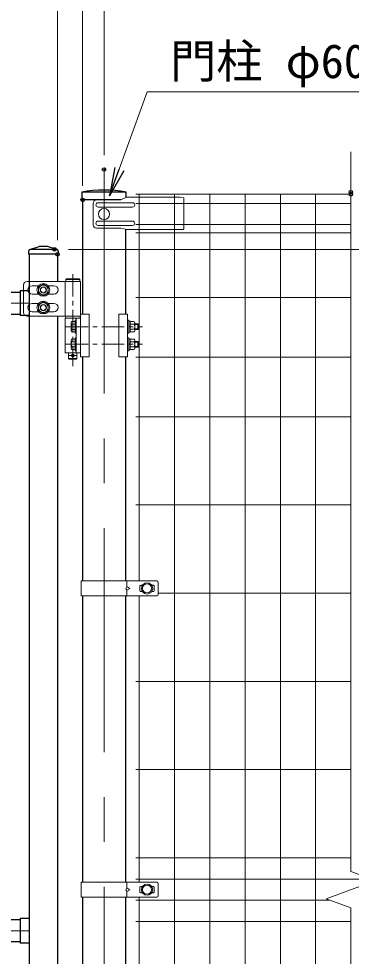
# Model space of a CAD drawing. Units: millimetres, scale not verified. Extents: x -4200 to 4200, y -2970 to 2970.
# Drawn here: x 2121 to 2593, y 314 to 1642 of the extents above; entities that cross this region are included whole.
import ezdxf
from ezdxf.enums import TextEntityAlignment as Align

# ---------------------------------------------------------------- set-up
doc = ezdxf.new("R2010")
doc.units = ezdxf.units.MM
doc.header["$LTSCALE"] = 10
doc.header["$PDMODE"] = 32
doc.header["$PDSIZE"] = 5
doc.linetypes.add('USER1', pattern=[50.8, 31.75, -6.35, 6.35, -6.35])
for name, color, linetype, lineweight in [('0-1_D-STR1', 1, 'Continuous', 25), ('0-2_D-BMK', 2, 'USER1', 13), ('0-3_D-STR3', 3, 'Continuous', 13), ('0-6_D-STR-DIM', 7, 'Continuous', 13), ('0-8_Defpoints', 6, 'Continuous', 25), ('0-9_D-STR-TXT', 7, 'Continuous', 13), ('0-D_D-STR2', 7, 'Continuous', 13)]:
    doc.layers.add(name, color=color, linetype=linetype, lineweight=lineweight)
doc.layers.add('0-7_0', color=7, linetype='Continuous')
doc.styles.add('ＭＳ ゴシック', font='')
doc.styles.get('ＭＳ ゴシック').set_extended_font_data('MS Gothic')

# ---------------------------------------------------------------- blocks, each defined once
blk = doc.blocks.new('U37')
at = {"layer": '0-1_D-STR1'}
for p, q in [((18386.9, 19219), (18520, 19260)), ((18640, 19260), (18520, 19260)), ((18773.1, 19219), (18640, 19260)), ((18370, 19196), (18370, 19150)), ((18790, 19150), (18370, 19150)), ((18380, 19150), (18380, 300)), ((18769.6, 19220), (18394, 19220)), ((18780, 19150), (18780, 18765)), ((18790, 19196), (18790, 19150)), ((10070, 18612.5), (18250, 18612.5)), ((18250, 18632.5), (18250, 18282.5)), ((18380, 18632.5), (18250, 18632.5)), ((10070, 18302.5), (18250, 18302.5)), ((18380, 18282.5), (18250, 18282.5)), ((18780, 18275), (18780, 2650)), ((18250, 9722.5), (10070, 9722.5)), ((18380, 9742.5), (18250, 9742.5)), ((18250, 9742.5), (18250, 9392.5)), ((18250, 9412.5), (10070, 9412.5)), ((18380, 9392.5), (18250, 9392.5))]:
    blk.add_line(p, q, dxfattribs=at)
for centre, start, end in [((18394, 19196), 90, 180), ((18766, 19196), 0, 72.84994)]:
    blk.add_arc(centre, 24, start, end, dxfattribs=at)
at = {"layer": '0-2_D-BMK'}
for p, q in [((18997, 18870.4), (18997, 17565.6)), ((9940, 18457.5), (18380, 18457.5)), ((18899, 18125), (19985, 18125)), ((18899, 17875), (19985, 17875)), ((19047, 17715), (18947, 17715)), ((18380, 9567.5), (9940, 9567.5))]:
    blk.add_line(p, q, dxfattribs=at)
at = {"layer": '0-3_D-STR3'}
for p, q in [((18888.5, 18765), (18349.9, 18765)), ((19105.5, 18765), (18888.5, 18765)), ((18888.5, 18275), (18888.5, 18765)), ((19105.5, 18765), (18888.5, 18765)), ((18907, 18805), (18897, 18795)), ((19097, 18795), (18897, 18795)), ((18897, 18765), (18897, 18795)), ((19097, 18765), (18897, 18765)), ((19087, 18805), (18907, 18805)), ((19087, 18805), (19097, 18795)), ((19097, 18765), (19097, 18795)), ((19105.5, 18765), (19105.5, 17700)), ((18299.9, 18715), (18299.9, 18325)), ((18512.9, 18705), (18419.9, 18705)), ((18647.1, 18705), (18729.9, 18705)), ((18512.9, 18585), (18419.9, 18585)), ((18647.1, 18585), (18729.9, 18585)), ((18512.9, 18455), (18419.9, 18455)), ((18512.9, 18335), (18419.9, 18335)), ((18647.1, 18455), (18729.9, 18455)), ((18647.1, 18335), (18729.9, 18335)), ((18888.5, 18275), (18349.9, 18275)), ((19105.5, 18275), (18888.5, 18275)), ((19105.5, 18275), (18888.5, 18275)), ((18888.5, 17755), (18888.5, 18245)), ((18888.5, 18245), (19105.5, 18245)), ((18892, 18245), (18892, 18275)), ((18892, 18275), (19102, 18275)), ((19102, 18245), (18892, 18245)), ((18985.3, 18200), (19029.5, 18200)), ((19029.5, 18035), (19029.5, 18215)), ((19029.5, 18200), (19029.5, 18050)), ((19045.5, 17755), (19045.5, 18245)), ((19102, 18245), (19102, 18275)), ((19105.5, 18300), (19230.5, 18300)), ((19230.5, 18300), (19230.5, 17700)), ((19649.7, 18300), (19649.7, 17700)), ((19774.7, 18300), (19649.7, 18300)), ((19774.7, 18300), (19774.7, 17700)), ((19774.7, 18215), (19790.7, 18215)), ((19774.7, 18035), (19774.7, 18215)), ((19790.7, 18215), (19790.7, 18035)), ((19790.7, 18202), (19790.7, 18048)), ((19810.7, 18200), (19868.7, 18200)), ((19810.7, 18200), (19810.7, 18050)), ((18974.5, 18181.3), (18974.5, 18068.7)), ((18985.3, 18162.6), (19029.5, 18162.6)), ((18985.3, 18087.4), (19029.5, 18087.4)), ((19790.7, 18135.7), (19810.7, 18124.1)), ((19790.7, 18128.8), (19810.7, 18117.2)), ((19810.7, 18162.5), (19868.7, 18162.5)), ((19810.7, 18087.5), (19868.7, 18087.5)), ((19875.7, 18182.8), (19875.7, 18067.3)), ((19875.7, 18165), (19919.5, 18165)), ((19875.7, 18095), (19929.5, 18095)), ((19875.7, 18085), (19919.5, 18085)), ((19919.5, 18165), (19929.5, 18155)), ((18974.5, 17931.3), (18974.5, 17818.7)), ((18985.3, 18050), (19029.5, 18050)), ((18985.3, 17950), (19029.5, 17950)), ((19029.5, 18035), (19045.5, 18035)), ((19029.5, 17785), (19029.5, 17965)), ((19029.5, 17950), (19029.5, 17800)), ((19774.7, 18035), (19790.7, 18035)), ((19774.7, 17965), (19790.7, 17965)), ((19774.7, 17785), (19774.7, 17965)), ((19790.7, 18048), (19810.7, 18048)), ((19790.7, 17965), (19790.7, 17785)), ((19790.7, 17952), (19790.7, 17798)), ((19810.7, 18050), (19868.7, 18050)), ((19810.7, 17950), (19868.7, 17950)), ((19810.7, 17950), (19810.7, 17800)), ((19875.7, 17932.8), (19875.7, 17817.3)), ((18985.3, 17912.6), (19029.5, 17912.6)), ((18985.3, 17837.4), (19029.5, 17837.4)), ((18985.3, 17800), (19029.5, 17800)), ((19790.7, 17885.7), (19810.7, 17874.1)), ((19790.7, 17878.8), (19810.7, 17867.2)), ((19790.7, 17798), (19810.7, 17798)), ((19810.7, 17912.5), (19868.7, 17912.5)), ((19810.7, 17837.5), (19868.7, 17837.5)), ((19810.7, 17800), (19868.7, 17800)), ((19875.7, 17915), (19919.5, 17915)), ((19875.7, 17845), (19929.5, 17845)), ((19875.7, 17835), (19919.5, 17835)), ((19919.5, 17915), (19929.5, 17905)), ((19105.5, 17755), (18888.5, 17755)), ((18937, 17755), (18937, 17675)), ((18937, 17675), (18947, 17665)), ((18937, 17675), (19057, 17675)), ((18947, 17665), (19047, 17665)), ((19029.5, 17785), (19045.5, 17785)), ((19047, 17665), (19057, 17675)), ((19057, 17755), (19057, 17675)), ((19105.5, 17700), (19230.5, 17700)), ((19774.7, 17700), (19649.7, 17700)), ((19774.7, 17785), (19790.7, 17785))]:
    blk.add_line(p, q, dxfattribs=at)
for points in [[(18580, 18726), (18509.9, 18685.5), (18509.9, 18604.5), (18580, 18564), (18650.2, 18604.5), (18650.2, 18685.5)], [(18580, 18476), (18509.9, 18435.5), (18509.9, 18354.5), (18580, 18314), (18650.2, 18354.5), (18650.2, 18435.5)]]:
    blk.add_lwpolyline(points, close=True, dxfattribs=at)
for points in [[(19029.5, 18215), (19045.5, 18215), (19045.5, 18035)], [(19790.7, 18202), (19810.7, 18202), (19810.7, 18048)], [(19875.7, 18155), (19929.5, 18155), (19929.5, 18095)], [(19919.5, 18165), (19919.5, 18085), (19929.5, 18095)], [(19029.5, 17965), (19045.5, 17965), (19045.5, 17785)], [(19790.7, 17952), (19810.7, 17952), (19810.7, 17798)], [(19875.7, 17905), (19929.5, 17905), (19929.5, 17845)], [(19919.5, 17915), (19919.5, 17835), (19929.5, 17845)]]:
    blk.add_lwpolyline(points, dxfattribs=at)
for centre, radius in [((18580, 18645), 90), ((18580, 18645), 70.3), ((18580, 18645), 45), ((18580, 18645), 40), ((18580, 18395), 90), ((18580, 18395), 70.3), ((18580, 18395), 45), ((18580, 18395), 40), ((18997, 17715), 20)]:
    blk.add_circle(centre, radius, dxfattribs=at)
for centre, radius, start, end in [((18349.9, 18715), 50, 90, 180), ((18419.9, 18645), 60, 90, 270), ((18729.9, 18645), 60, 270, 90), ((18419.9, 18395), 60, 90, 270), ((18729.9, 18395), 60, 270, 90), ((18349.9, 18325), 50, 180, 270), ((18996.1, 18181.3), 21.6, 120, 240), ((19847.3, 18181.3), 28.5, 318.83491, 41.16509), ((19045.3, 18125), 70.8, 147.93138, 212.06862), ((18996.1, 18068.7), 21.6, 120, 240), ((19771.8, 18125), 104, 338.85295, 21.14705), ((19847.3, 18068.8), 28.5, 318.86505, 41.13495), ((18996.1, 17931.3), 21.6, 120, 240), ((19847.3, 17931.3), 28.5, 318.83491, 41.16509), ((19045.3, 17875), 70.8, 147.93138, 212.06862), ((18996.1, 17818.7), 21.6, 120, 240), ((19771.8, 17875), 104, 338.85295, 21.14705), ((19847.3, 17818.8), 28.5, 318.86505, 41.13495)]:
    blk.add_arc(centre, radius, start, end, dxfattribs=at)
blk = doc.blocks.new('_Open')
at = {"layer": '0-7_0'}
blk.add_line((-10, 1.667), (0, 0), dxfattribs=at)
blk.add_lwpolyline([(-10, -1.667), (0, 0), (-10, 0)], dxfattribs=at)

msp = doc.modelspace()

# ---------------------------------------------------------------- linework, layer by layer
at = {"layer": '0-1_D-STR1'}
for p, q in [((2273.44, 1395.99), (2210.54, 1395.99)), ((2210.54, 1395.99), (2210.54, 1384.99)), ((2273.44, 1395.99), (2210.54, 1395.99)), ((2210.54, 1395.99), (2210.54, 1384.99)), ((2273.44, 1388.66), (2273.44, 1395.99)), ((2273.44, 1388.66), (2273.44, 1395.99)), ((2265.97, 1384.99), (2210.54, 1384.99)), ((2265.97, 1384.99), (2210.54, 1384.99)), ((2211.74, 1384.99), (2211.74, 1222.99)), ((2272.24, 1343.6), (2272.24, 1222.99)), ((2211.74, 1162.99), (2211.74, 845.24)), ((2272.24, 1162.99), (2272.24, 845.24)), ((2211.74, 824.24), (2211.74, 418.49)), ((2272.24, 824.24), (2272.24, 418.49)), ((2211.74, 397.49), (2211.74, 5.24)), ((2272.24, 397.49), (2272.24, 5.24))]:
    msp.add_line(p, q, dxfattribs=at)
msp.add_arc((2241.99, 1236.56), 162.5, 78.84081, 101.15919, dxfattribs=at)
msp.add_arc((2241.99, 1236.56), 162.5, 78.84081, 101.15919, dxfattribs=at)
at = {"layer": '0-2_D-BMK'}
msp.add_line((2241.99, 1428.23), (2241.99, -917.59), dxfattribs=at)
at = {"layer": '0-3_D-STR3'}
for p, q in [((2265.97, 1384.99), (2231.5, 1384.99)), ((2274.12, 1388.99), (2265.97, 1384.99)), ((2349.99, 1388.99), (2274.12, 1388.99)), ((2349.99, 1388.99), (2354.99, 1387.99)), ((2354.99, 1387.99), (2354.99, 1344.17)), ((2226.5, 1379.99), (2226.5, 1349.99)), ((2282.58, 1380.99), (2233.58, 1380.99)), ((2282.58, 1374.99), (2233.58, 1374.99)), ((2282.58, 1354.99), (2233.58, 1354.99)), ((2265.97, 1344.99), (2231.5, 1344.99)), ((2282.58, 1348.99), (2233.58, 1348.99)), ((2265.97, 1344.99), (2274.2, 1343.17)), ((2274.2, 1343.17), (2353.99, 1343.17)), ((2209.44, 845.24), (2316.99, 845.24)), ((2209.44, 845.24), (2209.44, 824.24)), ((2274.14, 845.24), (2274.14, 837.24)), ((2292.99, 838.24), (2292.99, 831.24)), ((2293.99, 839.24), (2296.38, 839.24)), ((2309.61, 839.24), (2311.99, 839.24)), ((2312.99, 838.24), (2312.99, 831.24)), ((2318.99, 843.24), (2318.99, 826.24)), ((2209.44, 824.24), (2316.99, 824.24)), ((2274.14, 832.24), (2274.14, 824.24)), ((2293.99, 830.24), (2296.38, 830.24)), ((2309.61, 830.24), (2311.99, 830.24)), ((2209.44, 418.49), (2316.99, 418.49)), ((2209.44, 418.49), (2209.44, 397.49)), ((2274.14, 418.49), (2274.14, 410.49)), ((2293.99, 412.49), (2296.38, 412.49)), ((2309.61, 412.49), (2311.99, 412.49)), ((2318.99, 416.49), (2318.99, 399.49)), ((2274.14, 405.49), (2274.14, 397.49)), ((2292.99, 411.49), (2292.99, 404.49)), ((2293.99, 403.49), (2296.38, 403.49)), ((2309.61, 403.49), (2311.99, 403.49)), ((2312.99, 411.49), (2312.99, 404.49)), ((2209.44, 397.49), (2316.99, 397.49))]:
    msp.add_line(p, q, dxfattribs=at)
for points in [[(2278.73, 834.74), (2274.14, 837.24), (2273.17, 834.74), (2274.14, 832.24)], [(2278.73, 407.99), (2274.14, 410.49), (2273.17, 407.99), (2274.14, 405.49)]]:
    msp.add_lwpolyline(points, close=True, dxfattribs=at)
for centre, radius in [((2241.99, 1364.99), 8), ((2302.99, 834.74), 8), ((2302.99, 834.74), 6.5), ((2302.99, 407.99), 8), ((2302.99, 407.99), 6.5)]:
    msp.add_circle(centre, radius, dxfattribs=at)
for centre, radius, start, end in [((2231.5, 1379.99), 5, 90, 180), ((2233.58, 1377.99), 3, 90, 270), ((2282.58, 1377.99), 3, 270, 90), ((2233.58, 1351.99), 3, 90, 270), ((2282.58, 1351.99), 3, 270, 90), ((2231.5, 1349.99), 5, 180, 270), ((2353.99, 1344.17), 1, 270, 0), ((2293.99, 838.24), 1, 90, 180), ((2311.99, 838.24), 1, 0, 90), ((2316.99, 843.24), 2, 0, 90), ((2293.99, 831.24), 1, 180, 270), ((2311.99, 831.24), 1, 270, 0), ((2316.99, 826.24), 2, 270, 0), ((2293.99, 411.49), 1, 90, 180), ((2311.99, 411.49), 1, 0, 90), ((2316.99, 416.49), 2, 0, 90), ((2293.99, 404.49), 1, 180, 270), ((2311.99, 404.49), 1, 270, 0), ((2316.99, 399.49), 2, 270, 0)]:
    msp.add_arc(centre, radius, start, end, dxfattribs=at)
at = {"layer": '0-6_D-STR-DIM'}
for p, q in [((2241.99, 1448.23), (2241.99, 1828.04)), ((2175.99, 1327.99), (2175.99, 1708.04)), ((2175.99, 1327.99), (2175.99, 1708.04)), ((2211.74, 1404.99), (2211.74, 1708.04)), ((2191.73, 1314.99), (2761.99, 1314.99))]:
    msp.add_line(p, q, dxfattribs=at)
at = {"layer": '0-8_Defpoints'}
for p in [(2241.99, 1428.23), (2591.99, 1395.99), (2591.99, 1393), (2211.74, 1384.99), (2171.73, 1314.99), (2175.99, 1307.99)]:
    msp.add_point(p, dxfattribs=at)
at = {"layer": '0-9_D-STR-TXT'}
msp.add_lwpolyline([(2836.52, 1538.04), (2303.37, 1538.04), (2263.66, 1428.65)], dxfattribs=at)
at = {"layer": '0-D_D-STR2'}
for p, q in [((2591.99, 1393), (2286.99, 1393)), ((2291.99, 1393), (2291.99, 845.24)), ((2341.99, 1393), (2341.99, -577)), ((2391.99, 1393), (2391.99, -577)), ((2441.99, 1393), (2441.99, -577)), ((2491.99, 1393), (2491.99, -577)), ((2541.99, 1393), (2541.99, -577)), ((2591.99, 1379.9), (2286.99, 1379.9)), ((2591.99, 1350.1), (2286.99, 1350.1)), ((2591.99, 1338.24), (2286.99, 1338.24)), ((2591.99, 1247), (2286.99, 1247)), ((2591.99, 1162.5), (2286.99, 1162.5)), ((2591.99, 1078), (2286.99, 1078)), ((2591.99, 953), (2286.99, 953)), ((2291.99, 824.24), (2291.99, 418.49)), ((2591.99, 828), (2318.99, 828)), ((2591.99, 703), (2286.99, 703)), ((2591.99, 578), (2286.99, 578)), ((2591.99, 453), (2286.99, 453)), ((2621.26, 423), (2286.99, 423)), ((2562.73, 393), (2286.99, 393)), ((2291.99, 397.49), (2291.99, 5.24)), ((2591.99, 363), (2286.99, 363))]:
    msp.add_line(p, q, dxfattribs=at)
msp.add_lwpolyline([(2591.99, -742), (2591.99, 382.35), (2556.75, 395.18), (2627.23, 420.83), (2591.99, 433.65), (2591.99, 1453)], dxfattribs=at)

# ---------------------------------------------------------------- block references
at = {"layer": '0-6_D-STR-DIM', "xscale": 0.1, "yscale": 0.1}
msp.add_blockref('U37', (297.99, -607.01), dxfattribs=at)
at = {"layer": '0-9_D-STR-TXT', "xscale": 4, "yscale": 4, "rotation": 250.05227}
msp.add_blockref('_Open', (2250.02, 1391.05), dxfattribs=at)

# ---------------------------------------------------------------- texts
at = {"layer": '0-9_D-STR-TXT', "style": 'ＭＳ ゴシック'}
msp.add_text('門柱 φ60.5x2.3', height=48.09, dxfattribs=at).set_placement((2335.64, 1543.17), align=Align.BOTTOM_LEFT)

doc.saveas('drawing.dxf')
